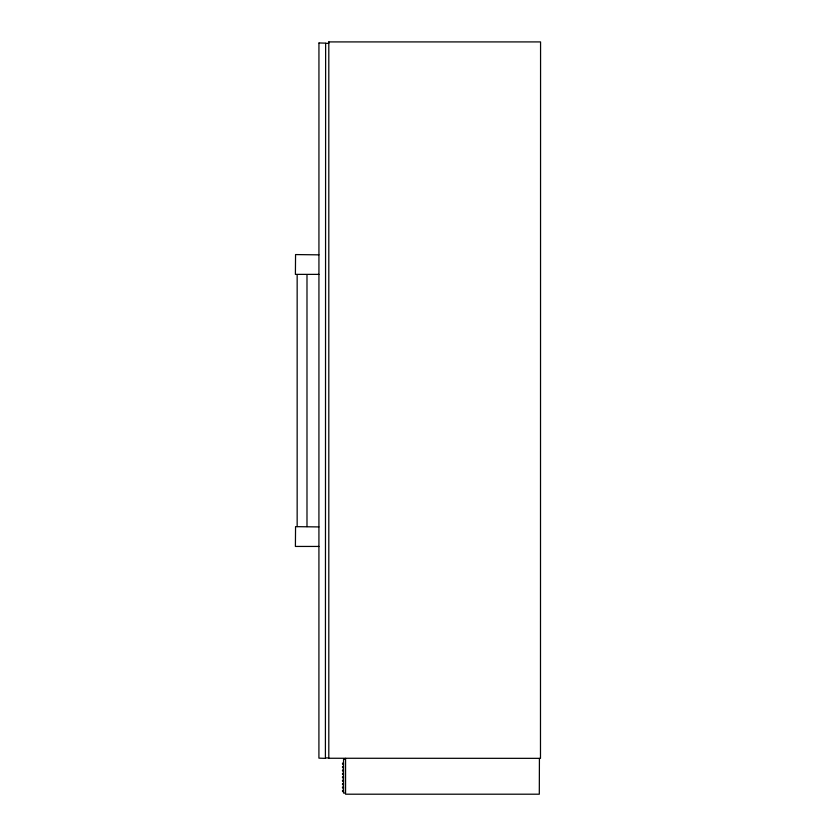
<?xml version="1.0" encoding="UTF-8"?>
<svg xmlns="http://www.w3.org/2000/svg" width="836" height="836" viewBox="0 0 836 836"><rect width="100%" height="100%" fill="white"/><g stroke="black" fill="none" stroke-linecap="round" stroke-linejoin="round"><path stroke-width="1.25" d="M325.632 43.367L328.767 43.367M328.767 757.928L325.632 757.928M343.523 764.198C342.217 765.337 341.997 762.066 343.544 763.278M343.523 767.605C342.217 768.733 341.997 765.462 343.544 766.685M343.523 771.011C342.217 772.14 341.997 768.869 343.544 770.092M343.544 774.335C342.06 775.609 342.112 772.192 343.544 773.488M343.544 777.741C342.06 779.006 342.112 775.599 343.544 776.895M343.544 781.137C342.06 782.412 342.112 779.006 343.544 780.302M343.544 784.544C342.06 785.819 342.112 782.402 343.544 783.698M343.544 787.951C342.06 789.215 342.112 785.809 343.544 787.104M343.544 791.347C342.06 792.622 342.112 789.215 343.544 790.511M345.32 793.061L343.565 793.061L343.544 759.401L345.331 759.401M318.913 274.375L295.401 274.375L295.557 254.572L318.913 254.844M318.913 546.441L295.401 546.441L295.557 526.649L318.913 526.92M297.156 274.71L297.156 526.586M345.561 758.367L345.561 794.2L539.304 794.2L539.419 758.398M306.99 526.607L306.99 274.689M318.944 43.033L318.913 758.147L325.403 758.367L325.632 43.148L319.028 42.95M328.799 41.915L328.799 758.262L540.484 758.346L540.568 41.915L328.799 41.915"/></g></svg>
